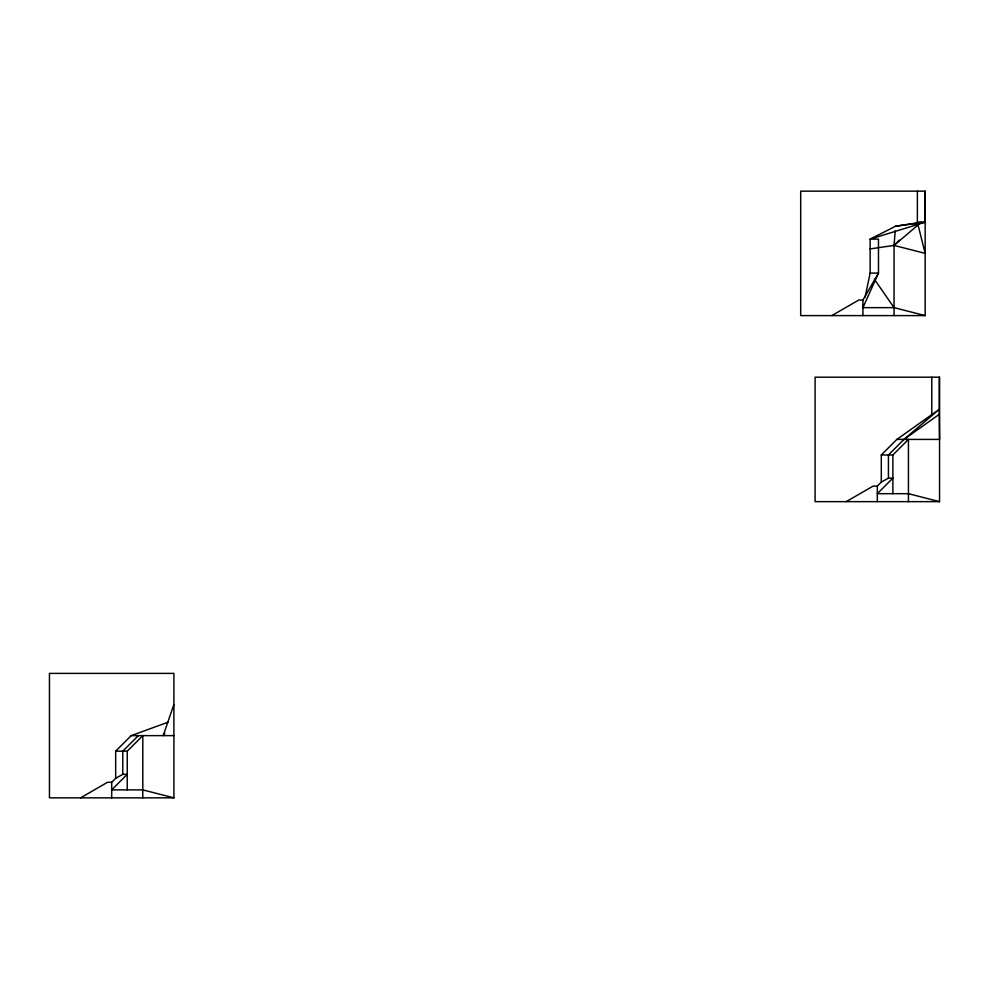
<?xml version="1.0" encoding="UTF-8"?>
<svg xmlns="http://www.w3.org/2000/svg" width="989" height="989" viewBox="0 0 989 989"><rect width="100%" height="100%" fill="white"/><g stroke="black" fill="none" stroke-linecap="round" stroke-linejoin="round"><path stroke-width="1.48" d="M895.23 230.647L894.044 245.408L894.044 315.602M925.16 315.602L800.694 315.602L800.694 191.149L925.16 191.149L925.16 315.602L894.044 307.641L862.927 307.641L863.558 304.637M865.128 297.12L870.135 273.1L870.135 239.128L895.577 226.221L921.241 222.253L894.044 245.408L870.135 248.907M173.903 704.514L163.185 735.631L164.842 733.232M862.927 307.641L878.479 273.1L878.479 239.128L870.135 239.128L924.925 222.253L924.925 191.149M862.927 315.602L862.927 300.05L878.479 273.1L870.135 273.1M111.683 797.851L111.683 782.299L115.664 778.318L115.664 751.183L131.216 735.631L168.254 722.131M138.349 735.631L122.784 751.183L122.784 774.338L115.664 778.318M127.235 789.89L127.235 751.183L142.799 735.631L142.799 797.851M881.298 482.113L881.298 454.977L896.862 439.413L939.315 409.273L903.983 439.413L888.431 454.977L888.431 478.12L881.298 482.113L877.317 486.094L877.317 501.646M892.882 493.684L892.882 454.977L908.434 439.413L908.434 501.646M899.347 240.142L894.044 245.408L925.16 253.369L917.372 222.253L917.372 191.149M915.258 224.367L917.372 222.253L924.925 222.253L895.577 226.221M903.983 439.413L939.315 414.304L939.315 377.192M831.811 315.602L858.761 300.05L862.927 300.05M80.566 797.851L107.517 782.299L111.683 782.299M846.201 501.646L873.151 486.094L877.317 486.094M896.862 439.413L939.55 439.413L939.315 414.304M881.298 454.977L892.882 454.977M888.431 478.12L892.882 478.12L877.317 493.684L908.434 493.684L939.55 501.646L939.55 377.192L815.097 377.192L815.097 501.646L939.55 501.646M131.216 735.631L173.903 735.631M115.664 751.183L127.235 751.183M122.784 774.338L127.235 774.338L111.683 789.89L142.799 789.89L173.903 797.851L173.903 673.398L49.45 673.398L49.45 797.851L173.903 797.851M874.412 279.269L894.044 307.641M931.774 377.192L931.774 414.304"/></g></svg>
